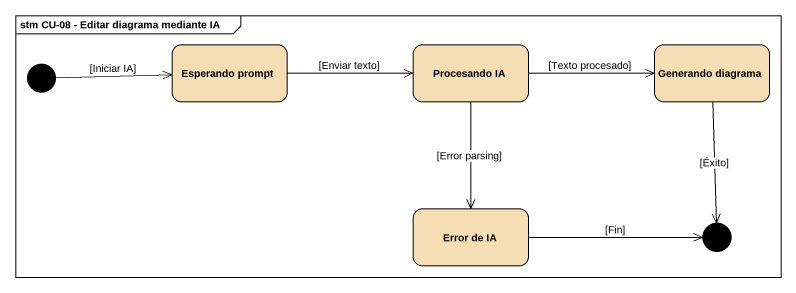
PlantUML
@startuml
mainframe stm CU-08 - Editar diagrama mediante IA
hide empty description
state junction1 <<choice>>
state "Esperando prompt" as Esperando_prompt #F5DEB3
state "Procesando IA" as Procesando_IA #F5DEB3
state "Generando diagrama" as Generando_diagrama #F5DEB3
state "Error de IA" as Error_de_IA #F5DEB3
state junction2 <<choice>>
junction1 -right-> Esperando_prompt : [Iniciar IA]
Esperando_prompt -right-> Procesando_IA : [Enviar texto]
Procesando_IA -right-> Generando_diagrama : [Texto procesado]
Procesando_IA --> Error_de_IA : [Error parsing]
Generando_diagrama --> junction2 : [Éxito]
Error_de_IA -right-> junction2 : [Fin]
@enduml
